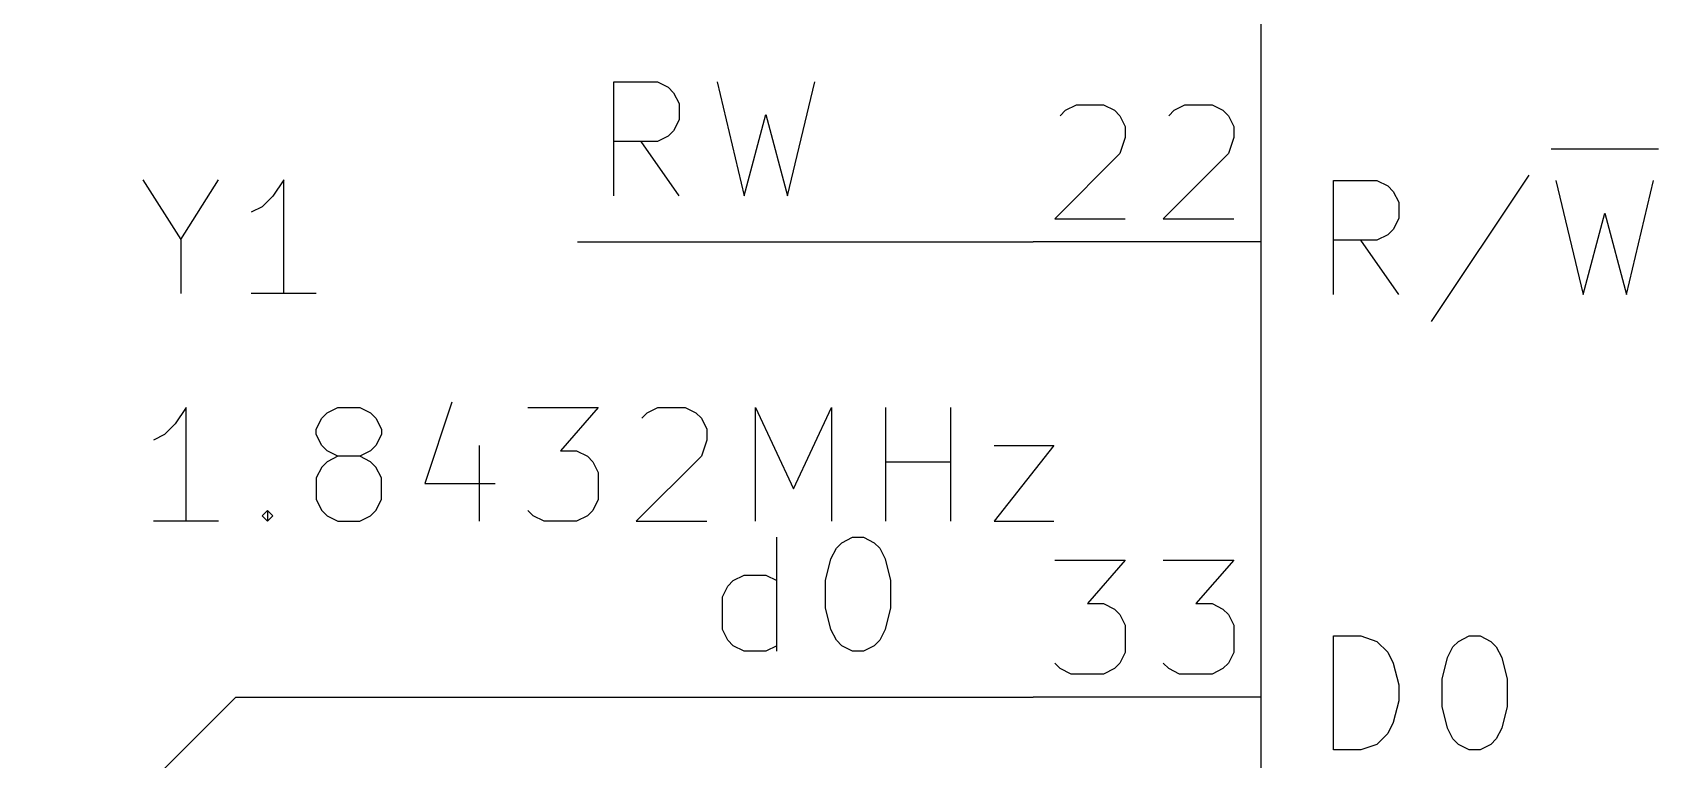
# Model space of a CAD drawing. Header units: millimetres. Extents: x 10 to 287, y -200 to -10.
# Drawn here: x 141.24 to 159.37, y -131.51 to -123.4 of the extents above; entities that cross this region are included whole.
import ezdxf

# ---------------------------------------------------------------- set-up
doc = ezdxf.new("R2010")
doc.units = ezdxf.units.MM
for name, color, linetype in [('GREENSIXTYFIVE', 129, 'CONTINUOUS'), ('LIGHTGREEN', 92, 'CONTINUOUS'), ('LIGHTRED', 12, 'CONTINUOUS'), ('RED', 14, 'CONTINUOUS'), ('REDSIX', 19, 'CONTINUOUS'), ('WHITE', 250, 'CONTINUOUS')]:
    doc.layers.add(name, color=color, linetype=linetype)

msp = doc.modelspace()

# ---------------------------------------------------------------- linework, layer by layer
at = {"layer": 'GREENSIXTYFIVE', "linetype": 'CONTINUOUS'}
for p, q in [((158.1755, -124.695), (159.3729, -124.695)), ((158.1755, -124.695), (159.3729, -124.695)), ((142.4721, -125.039), (142.8954, -125.7043)), ((142.4721, -125.039), (142.8954, -125.7043)), ((142.8954, -125.7043), (143.3188, -125.039)), ((142.8954, -125.7043), (143.3188, -125.039)), ((144.0445, -125.039), (143.9236, -125.2205)), ((144.0445, -125.039), (143.9236, -125.2205)), ((144.0445, -126.309), (144.0445, -125.039)), ((144.0445, -126.309), (144.0445, -125.039)), ((155.7503, -126.3175), (155.7503, -125.0475)), ((155.7503, -125.0475), (156.2341, -125.0475)), ((155.7503, -126.3175), (155.7503, -125.0475)), ((155.7503, -125.0475), (156.2341, -125.0475)), ((156.2341, -125.0475), (156.3551, -125.108)), ((156.2341, -125.0475), (156.3551, -125.108)), ((157.9275, -124.9871), (156.8389, -126.6199)), ((157.9275, -124.9871), (156.8389, -126.6199)), ((158.2299, -125.0475), (158.5323, -126.3175)), ((158.2299, -125.0475), (158.5323, -126.3175)), ((159.0161, -126.3175), (159.3185, -125.0475)), ((159.0161, -126.3175), (159.3185, -125.0475)), ((143.9236, -125.2205), (143.8026, -125.3414)), ((143.9236, -125.2205), (143.8026, -125.3414)), ((156.3551, -125.108), (156.4156, -125.1685)), ((156.3551, -125.108), (156.4156, -125.1685)), ((156.4156, -125.1685), (156.476, -125.2894)), ((156.4156, -125.1685), (156.476, -125.2894)), ((143.8026, -125.3414), (143.6817, -125.4019)), ((143.8026, -125.3414), (143.6817, -125.4019)), ((156.476, -125.2894), (156.476, -125.4709)), ((156.476, -125.2894), (156.476, -125.4709)), ((158.5323, -126.3175), (158.7742, -125.4104)), ((158.5323, -126.3175), (158.7742, -125.4104)), ((158.7742, -125.4104), (159.0161, -126.3175)), ((158.7742, -125.4104), (159.0161, -126.3175)), ((156.4156, -125.5918), (156.3551, -125.6523)), ((156.4156, -125.5918), (156.3551, -125.6523)), ((156.476, -125.4709), (156.4156, -125.5918)), ((156.476, -125.4709), (156.4156, -125.5918)), ((142.8954, -125.7043), (142.8954, -126.309)), ((142.8954, -125.7043), (142.8954, -126.309)), ((156.2341, -125.7128), (155.7503, -125.7128)), ((156.2341, -125.7128), (155.7503, -125.7128)), ((156.476, -126.3175), (156.0527, -125.7128)), ((156.476, -126.3175), (156.0527, -125.7128)), ((156.3551, -125.6523), (156.2341, -125.7128)), ((156.3551, -125.6523), (156.2341, -125.7128)), ((144.4074, -126.309), (143.6817, -126.309)), ((144.4074, -126.309), (143.6817, -126.309)), ((142.9559, -127.579), (142.835, -127.7605)), ((142.9559, -127.579), (142.835, -127.7605)), ((142.9559, -128.849), (142.9559, -127.579)), ((142.9559, -128.849), (142.9559, -127.579)), ((144.5283, -127.6395), (144.6493, -127.579)), ((144.5283, -127.6395), (144.6493, -127.579)), ((144.6493, -127.579), (144.8912, -127.579)), ((144.6493, -127.579), (144.8912, -127.579)), ((144.8912, -127.579), (145.0121, -127.6395)), ((144.8912, -127.579), (145.0121, -127.6395)), ((145.9192, -127.5186), (145.6169, -128.4257)), ((145.9192, -127.5186), (145.6169, -128.4257)), ((146.7659, -127.579), (147.5521, -127.579)), ((146.7659, -127.579), (147.5521, -127.579)), ((147.5521, -127.579), (147.1287, -128.0628)), ((147.5521, -127.579), (147.1287, -128.0628)), ((148.0963, -127.6395), (148.2173, -127.579)), ((148.0963, -127.6395), (148.2173, -127.579)), ((148.2173, -127.579), (148.5197, -127.579)), ((148.2173, -127.579), (148.5197, -127.579)), ((148.5197, -127.579), (148.6406, -127.6395)), ((148.5197, -127.579), (148.6406, -127.6395)), ((149.3058, -128.849), (149.3058, -127.579)), ((149.3058, -127.579), (149.7292, -128.4862)), ((149.3058, -128.849), (149.3058, -127.579)), ((149.3058, -127.579), (149.7292, -128.4862)), ((149.7292, -128.4862), (150.1525, -127.579)), ((149.7292, -128.4862), (150.1525, -127.579)), ((150.1525, -127.579), (150.1525, -128.849)), ((150.1525, -127.579), (150.1525, -128.849)), ((150.7572, -128.849), (150.7572, -127.579)), ((150.7572, -128.849), (150.7572, -127.579)), ((151.4829, -128.849), (151.4829, -127.579)), ((151.4829, -128.849), (151.4829, -127.579)), ((142.835, -127.7605), (142.714, -127.8814)), ((142.835, -127.7605), (142.714, -127.8814)), ((144.4074, -127.8209), (144.4678, -127.7)), ((144.4074, -127.8209), (144.4678, -127.7)), ((144.4678, -127.7), (144.5283, -127.6395)), ((144.4678, -127.7), (144.5283, -127.6395)), ((145.0121, -127.6395), (145.0726, -127.7)), ((145.0121, -127.6395), (145.0726, -127.7)), ((145.0726, -127.7), (145.1331, -127.8209)), ((145.0726, -127.7), (145.1331, -127.8209)), ((148.0359, -127.7), (148.0963, -127.6395)), ((148.0359, -127.7), (148.0963, -127.6395)), ((148.6406, -127.6395), (148.7011, -127.7)), ((148.6406, -127.6395), (148.7011, -127.7)), ((148.7011, -127.7), (148.7616, -127.8209)), ((148.7011, -127.7), (148.7616, -127.8209)), ((142.714, -127.8814), (142.5931, -127.9419)), ((142.714, -127.8814), (142.5931, -127.9419)), ((144.4074, -127.8814), (144.4074, -127.8209)), ((144.4074, -127.8814), (144.4074, -127.8209)), ((144.4678, -128.0024), (144.4074, -127.8814)), ((144.4678, -128.0024), (144.4074, -127.8814)), ((145.1331, -127.8814), (145.0726, -128.0024)), ((145.1331, -127.8814), (145.0726, -128.0024)), ((145.1331, -127.8209), (145.1331, -127.8814)), ((145.1331, -127.8209), (145.1331, -127.8814)), ((148.7616, -127.9419), (148.7011, -128.1233)), ((148.7616, -127.9419), (148.7011, -128.1233)), ((148.7616, -127.8209), (148.7616, -127.9419)), ((148.7616, -127.8209), (148.7616, -127.9419)), ((144.5283, -128.0628), (144.4678, -128.0024)), ((144.5283, -128.0628), (144.4678, -128.0024)), ((144.6493, -128.1233), (144.5283, -128.0628)), ((144.6493, -128.1233), (144.5283, -128.0628)), ((144.6493, -128.1233), (144.5283, -128.1838)), ((144.6493, -128.1233), (144.5283, -128.1838)), ((144.8912, -128.1233), (144.6493, -128.1233)), ((144.8912, -128.1233), (144.6493, -128.1233)), ((145.0121, -128.0628), (144.8912, -128.1233)), ((145.0121, -128.0628), (144.8912, -128.1233)), ((145.0121, -128.1838), (144.8912, -128.1233)), ((145.0121, -128.1838), (144.8912, -128.1233)), ((145.0726, -128.0024), (145.0121, -128.0628)), ((145.0726, -128.0024), (145.0121, -128.0628)), ((146.2216, -128.0024), (146.2216, -128.849)), ((146.2216, -128.0024), (146.2216, -128.849)), ((147.1287, -128.0628), (147.3102, -128.0628)), ((147.1287, -128.0628), (147.3102, -128.0628)), ((147.3102, -128.0628), (147.4311, -128.1233)), ((147.3102, -128.0628), (147.4311, -128.1233)), ((147.4311, -128.1233), (147.4916, -128.1838)), ((147.4311, -128.1233), (147.4916, -128.1838)), ((148.7011, -128.1233), (147.9754, -128.849)), ((148.7011, -128.1233), (147.9754, -128.849)), ((151.9668, -128.0024), (152.632, -128.0024)), ((152.632, -128.0024), (151.9668, -128.849)), ((151.9668, -128.0024), (152.632, -128.0024)), ((152.632, -128.0024), (151.9668, -128.849)), ((144.4678, -128.2443), (144.4074, -128.3652)), ((144.4678, -128.2443), (144.4074, -128.3652)), ((144.5283, -128.1838), (144.4678, -128.2443)), ((144.5283, -128.1838), (144.4678, -128.2443)), ((145.0726, -128.2443), (145.0121, -128.1838)), ((145.0726, -128.2443), (145.0121, -128.1838)), ((145.1331, -128.3652), (145.0726, -128.2443)), ((145.1331, -128.3652), (145.0726, -128.2443)), ((147.4916, -128.1838), (147.5521, -128.3047)), ((147.4916, -128.1838), (147.5521, -128.3047)), ((147.5521, -128.3047), (147.5521, -128.6071)), ((147.5521, -128.3047), (147.5521, -128.6071)), ((150.7572, -128.1838), (151.4829, -128.1838)), ((150.7572, -128.1838), (151.4829, -128.1838)), ((144.4074, -128.3652), (144.4074, -128.6071)), ((144.4074, -128.3652), (144.4074, -128.6071)), ((145.1331, -128.6071), (145.1331, -128.3652)), ((145.1331, -128.6071), (145.1331, -128.3652)), ((145.6169, -128.4257), (146.403, -128.4257)), ((145.6169, -128.4257), (146.403, -128.4257)), ((144.4074, -128.6071), (144.4678, -128.7281)), ((144.4074, -128.6071), (144.4678, -128.7281)), ((145.0726, -128.7281), (145.1331, -128.6071)), ((145.0726, -128.7281), (145.1331, -128.6071)), ((147.5521, -128.6071), (147.4916, -128.7281)), ((147.5521, -128.6071), (147.4916, -128.7281)), ((143.3188, -128.849), (142.5931, -128.849)), ((143.3188, -128.849), (142.5931, -128.849)), ((143.8026, -128.7886), (143.863, -128.7281)), ((143.8026, -128.7886), (143.863, -128.7281)), ((143.863, -128.849), (143.8026, -128.7886)), ((143.863, -128.849), (143.8026, -128.7886)), ((143.863, -128.7281), (143.9235, -128.7886)), ((143.863, -128.7281), (143.863, -128.849)), ((143.863, -128.7281), (143.9235, -128.7886)), ((143.863, -128.7281), (143.863, -128.849)), ((143.9235, -128.7886), (143.863, -128.849)), ((143.9235, -128.7886), (143.863, -128.849)), ((144.4678, -128.7281), (144.5283, -128.7886)), ((144.4678, -128.7281), (144.5283, -128.7886)), ((144.5283, -128.7886), (144.6493, -128.849)), ((144.5283, -128.7886), (144.6493, -128.849)), ((144.6493, -128.849), (144.8912, -128.849)), ((144.6493, -128.849), (144.8912, -128.849)), ((144.8912, -128.849), (145.0121, -128.7886)), ((144.8912, -128.849), (145.0121, -128.7886)), ((145.0121, -128.7886), (145.0726, -128.7281)), ((145.0121, -128.7886), (145.0726, -128.7281)), ((146.8264, -128.7886), (146.7659, -128.7281)), ((146.8264, -128.7886), (146.7659, -128.7281)), ((146.9473, -128.849), (146.8264, -128.7886)), ((146.9473, -128.849), (146.8264, -128.7886)), ((147.3102, -128.849), (146.9473, -128.849)), ((147.3102, -128.849), (146.9473, -128.849)), ((147.4311, -128.7886), (147.3102, -128.849)), ((147.4311, -128.7886), (147.3102, -128.849)), ((147.4916, -128.7281), (147.4311, -128.7886)), ((147.4916, -128.7281), (147.4311, -128.7886)), ((147.9754, -128.849), (148.7616, -128.849)), ((147.9754, -128.849), (148.7616, -128.849)), ((151.9668, -128.849), (152.632, -128.849)), ((151.9668, -128.849), (152.632, -128.849)), ((155.7503, -131.3975), (155.7503, -130.1275)), ((155.7503, -130.1275), (156.0527, -130.1275)), ((155.7503, -131.3975), (155.7503, -130.1275)), ((155.7503, -130.1275), (156.0527, -130.1275)), ((156.0527, -130.1275), (156.2341, -130.188)), ((156.0527, -130.1275), (156.2341, -130.188)), ((157.1413, -130.188), (157.2622, -130.1275)), ((157.1413, -130.188), (157.2622, -130.1275)), ((157.2622, -130.1275), (157.3832, -130.1275)), ((157.2622, -130.1275), (157.3832, -130.1275)), ((157.3832, -130.1275), (157.5041, -130.188)), ((157.3832, -130.1275), (157.5041, -130.188)), ((156.2341, -130.188), (156.3551, -130.309)), ((156.2341, -130.188), (156.3551, -130.309)), ((156.3551, -130.309), (156.4156, -130.4299)), ((156.3551, -130.309), (156.4156, -130.4299)), ((157.0203, -130.3694), (157.0808, -130.2485)), ((157.0203, -130.3694), (157.0808, -130.2485)), ((157.0808, -130.2485), (157.1413, -130.188)), ((157.0808, -130.2485), (157.1413, -130.188)), ((157.5041, -130.188), (157.5646, -130.2485)), ((157.5041, -130.188), (157.5646, -130.2485)), ((157.5646, -130.2485), (157.6251, -130.3694)), ((157.5646, -130.2485), (157.6251, -130.3694)), ((156.4156, -130.4299), (156.476, -130.6718)), ((156.4156, -130.4299), (156.476, -130.6718)), ((156.9599, -130.6113), (157.0203, -130.3694)), ((156.9599, -130.6113), (157.0203, -130.3694)), ((157.6251, -130.3694), (157.6856, -130.6113)), ((157.6251, -130.3694), (157.6856, -130.6113)), ((156.476, -130.6718), (156.476, -130.8532)), ((156.476, -130.6718), (156.476, -130.8532)), ((156.9599, -130.9137), (156.9599, -130.6113)), ((156.9599, -130.9137), (156.9599, -130.6113)), ((157.6856, -130.6113), (157.6856, -130.9137)), ((157.6856, -130.6113), (157.6856, -130.9137)), ((156.476, -130.8532), (156.4156, -131.0951)), ((156.476, -130.8532), (156.4156, -131.0951)), ((157.0203, -131.1556), (156.9599, -130.9137)), ((157.0203, -131.1556), (156.9599, -130.9137)), ((157.6856, -130.9137), (157.6251, -131.1556)), ((157.6856, -130.9137), (157.6251, -131.1556)), ((156.3551, -131.2161), (156.2341, -131.3371)), ((156.3551, -131.2161), (156.2341, -131.3371)), ((156.4156, -131.0951), (156.3551, -131.2161)), ((156.4156, -131.0951), (156.3551, -131.2161)), ((157.0808, -131.2766), (157.0203, -131.1556)), ((157.0808, -131.2766), (157.0203, -131.1556)), ((157.6251, -131.1556), (157.5646, -131.2766)), ((157.6251, -131.1556), (157.5646, -131.2766)), ((156.0527, -131.3975), (155.7503, -131.3975)), ((156.0527, -131.3975), (155.7503, -131.3975)), ((156.2341, -131.3371), (156.0527, -131.3975)), ((156.2341, -131.3371), (156.0527, -131.3975)), ((157.1413, -131.3371), (157.0808, -131.2766)), ((157.1413, -131.3371), (157.0808, -131.2766)), ((157.2622, -131.3975), (157.1413, -131.3371)), ((157.2622, -131.3975), (157.1413, -131.3371)), ((157.3832, -131.3975), (157.2622, -131.3975)), ((157.3832, -131.3975), (157.2622, -131.3975)), ((157.5041, -131.3371), (157.3832, -131.3975)), ((157.5041, -131.3371), (157.3832, -131.3975)), ((157.5646, -131.2766), (157.5041, -131.3371)), ((157.5646, -131.2766), (157.5041, -131.3371))]:
    msp.add_line(p, q, dxfattribs=at)
at = {"layer": 'LIGHTGREEN', "linetype": 'CONTINUOUS'}
for p, q in [((147.32, -125.73), (152.4, -125.73)), ((143.51, -130.81), (140.97, -133.35)), ((143.51, -130.81), (152.4, -130.81))]:
    msp.add_line(p, q, dxfattribs=at)
at = {"layer": 'LIGHTRED', "linetype": 'CONTINUOUS'}
for p, q in [((152.7024, -124.3239), (152.7628, -124.2634)), ((152.7024, -124.3239), (152.7628, -124.2634)), ((152.7628, -124.2634), (152.8838, -124.2029)), ((152.7628, -124.2634), (152.8838, -124.2029)), ((152.8838, -124.2029), (153.1862, -124.2029)), ((152.8838, -124.2029), (153.1862, -124.2029)), ((153.1862, -124.2029), (153.3071, -124.2634)), ((153.1862, -124.2029), (153.3071, -124.2634)), ((153.3071, -124.2634), (153.3676, -124.3239)), ((153.3071, -124.2634), (153.3676, -124.3239)), ((153.3676, -124.3239), (153.4281, -124.4448)), ((153.3676, -124.3239), (153.4281, -124.4448)), ((153.9119, -124.3239), (153.9723, -124.2634)), ((153.9119, -124.3239), (153.9723, -124.2634)), ((153.9723, -124.2634), (154.0933, -124.2029)), ((153.9723, -124.2634), (154.0933, -124.2029)), ((154.0933, -124.2029), (154.3957, -124.2029)), ((154.0933, -124.2029), (154.3957, -124.2029)), ((154.3957, -124.2029), (154.5166, -124.2634)), ((154.3957, -124.2029), (154.5166, -124.2634)), ((154.5166, -124.2634), (154.5771, -124.3239)), ((154.5166, -124.2634), (154.5771, -124.3239)), ((154.5771, -124.3239), (154.6376, -124.4448)), ((154.5771, -124.3239), (154.6376, -124.4448)), ((153.4281, -124.4448), (153.4281, -124.5658)), ((153.4281, -124.4448), (153.4281, -124.5658)), ((154.6376, -124.4448), (154.6376, -124.5658)), ((154.6376, -124.4448), (154.6376, -124.5658)), ((153.4281, -124.5658), (153.3676, -124.7472)), ((153.4281, -124.5658), (153.3676, -124.7472)), ((154.6376, -124.5658), (154.5771, -124.7472)), ((154.6376, -124.5658), (154.5771, -124.7472)), ((153.3676, -124.7472), (152.6419, -125.4729)), ((153.3676, -124.7472), (152.6419, -125.4729)), ((154.5771, -124.7472), (153.8514, -125.4729)), ((154.5771, -124.7472), (153.8514, -125.4729)), ((152.6419, -125.4729), (153.4281, -125.4729)), ((152.6419, -125.4729), (153.4281, -125.4729)), ((153.8514, -125.4729), (154.6376, -125.4729)), ((153.8514, -125.4729), (154.6376, -125.4729)), ((152.6419, -129.2829), (153.4281, -129.2829)), ((152.6419, -129.2829), (153.4281, -129.2829)), ((153.4281, -129.2829), (153.0047, -129.7667)), ((153.4281, -129.2829), (153.0047, -129.7667)), ((153.8514, -129.2829), (154.6376, -129.2829)), ((153.8514, -129.2829), (154.6376, -129.2829)), ((154.6376, -129.2829), (154.2142, -129.7667)), ((154.6376, -129.2829), (154.2142, -129.7667)), ((153.0047, -129.7667), (153.1862, -129.7667)), ((153.0047, -129.7667), (153.1862, -129.7667)), ((153.1862, -129.7667), (153.3071, -129.8272)), ((153.1862, -129.7667), (153.3071, -129.8272)), ((154.2142, -129.7667), (154.3957, -129.7667)), ((154.2142, -129.7667), (154.3957, -129.7667)), ((154.3957, -129.7667), (154.5166, -129.8272)), ((154.3957, -129.7667), (154.5166, -129.8272)), ((153.3071, -129.8272), (153.3676, -129.8877)), ((153.3071, -129.8272), (153.3676, -129.8877)), ((153.3676, -129.8877), (153.4281, -130.0086)), ((153.3676, -129.8877), (153.4281, -130.0086)), ((154.5166, -129.8272), (154.5771, -129.8877)), ((154.5166, -129.8272), (154.5771, -129.8877)), ((154.5771, -129.8877), (154.6376, -130.0086)), ((154.5771, -129.8877), (154.6376, -130.0086)), ((153.4281, -130.0086), (153.4281, -130.311)), ((153.4281, -130.0086), (153.4281, -130.311)), ((154.6376, -130.0086), (154.6376, -130.311)), ((154.6376, -130.0086), (154.6376, -130.311)), ((153.4281, -130.311), (153.3676, -130.432)), ((153.4281, -130.311), (153.3676, -130.432)), ((154.6376, -130.311), (154.5771, -130.432)), ((154.6376, -130.311), (154.5771, -130.432)), ((152.7024, -130.4925), (152.6419, -130.432)), ((152.7024, -130.4925), (152.6419, -130.432)), ((152.8233, -130.5529), (152.7024, -130.4925)), ((152.8233, -130.5529), (152.7024, -130.4925)), ((153.3071, -130.4925), (153.1862, -130.5529)), ((153.3071, -130.4925), (153.1862, -130.5529)), ((153.3676, -130.432), (153.3071, -130.4925)), ((153.3676, -130.432), (153.3071, -130.4925)), ((153.9119, -130.4925), (153.8514, -130.432)), ((153.9119, -130.4925), (153.8514, -130.432)), ((154.0328, -130.5529), (153.9119, -130.4925)), ((154.0328, -130.5529), (153.9119, -130.4925)), ((154.5166, -130.4925), (154.3957, -130.5529)), ((154.5166, -130.4925), (154.3957, -130.5529)), ((154.5771, -130.432), (154.5166, -130.4925)), ((154.5771, -130.432), (154.5166, -130.4925)), ((153.1862, -130.5529), (152.8233, -130.5529)), ((153.1862, -130.5529), (152.8233, -130.5529)), ((154.3957, -130.5529), (154.0328, -130.5529)), ((154.3957, -130.5529), (154.0328, -130.5529))]:
    msp.add_line(p, q, dxfattribs=at)
at = {"layer": 'RED', "linetype": 'CONTINUOUS'}
for p, q in [((154.94, -87.63), (154.94, -153.67)), ((154.94, -125.73), (152.4, -125.73)), ((154.94, -125.73), (152.4, -125.73)), ((154.94, -130.81), (152.4, -130.81)), ((154.94, -130.81), (152.4, -130.81))]:
    msp.add_line(p, q, dxfattribs=at)
at = {"layer": 'REDSIX', "linetype": 'CONTINUOUS'}
for p, q in [((147.7267, -125.2169), (147.7267, -123.9469)), ((147.7267, -123.9469), (148.2105, -123.9469)), ((148.2105, -123.9469), (148.3315, -124.0074)), ((148.8758, -123.9469), (149.1782, -125.2169)), ((149.662, -125.2169), (149.9644, -123.9469)), ((148.3315, -124.0074), (148.392, -124.0679)), ((148.392, -124.0679), (148.4524, -124.1888)), ((148.4524, -124.1888), (148.4524, -124.3703)), ((149.1782, -125.2169), (149.4201, -124.3098)), ((149.4201, -124.3098), (149.662, -125.2169)), ((148.392, -124.4912), (148.3315, -124.5517)), ((148.4524, -124.3703), (148.392, -124.4912)), ((148.2105, -124.6122), (147.7267, -124.6122)), ((148.4524, -125.2169), (148.0291, -124.6122)), ((148.3315, -124.5517), (148.2105, -124.6122)), ((149.541, -130.2969), (149.541, -129.0269)), ((150.2667, -129.0874), (150.3876, -129.0269)), ((150.3876, -129.0269), (150.5086, -129.0269)), ((150.5086, -129.0269), (150.6295, -129.0874)), ((150.1457, -129.2688), (150.2062, -129.1479)), ((150.2062, -129.1479), (150.2667, -129.0874)), ((150.6295, -129.0874), (150.69, -129.1479)), ((150.69, -129.1479), (150.7505, -129.2688)), ((150.0853, -129.5107), (150.1457, -129.2688)), ((150.7505, -129.2688), (150.811, -129.5107)), ((148.9363, -129.6922), (148.9967, -129.5712)), ((148.9967, -129.5712), (149.0572, -129.5107)), ((149.0572, -129.5107), (149.1782, -129.4503)), ((149.1782, -129.4503), (149.4201, -129.4503)), ((149.4201, -129.4503), (149.541, -129.5107)), ((150.0853, -129.8131), (150.0853, -129.5107)), ((150.811, -129.5107), (150.811, -129.8131)), ((148.9363, -130.055), (148.9363, -129.6922)), ((150.1457, -130.055), (150.0853, -129.8131)), ((150.811, -129.8131), (150.7505, -130.055)), ((148.9967, -130.176), (148.9363, -130.055)), ((150.2062, -130.176), (150.1457, -130.055)), ((150.7505, -130.055), (150.69, -130.176)), ((149.0572, -130.2365), (148.9967, -130.176)), ((149.1782, -130.2969), (149.0572, -130.2365)), ((149.4201, -130.2969), (149.1782, -130.2969)), ((149.541, -130.2365), (149.4201, -130.2969)), ((150.2667, -130.2365), (150.2062, -130.176)), ((150.3876, -130.2969), (150.2667, -130.2365)), ((150.5086, -130.2969), (150.3876, -130.2969)), ((150.6295, -130.2365), (150.5086, -130.2969)), ((150.69, -130.176), (150.6295, -130.2365))]:
    msp.add_line(p, q, dxfattribs=at)
at = {"layer": 'WHITE', "linetype": 'CONTINUOUS'}
msp.add_line((154.94, -87.63), (154.94, -153.67), dxfattribs=at)

doc.saveas('drawing.dxf')
